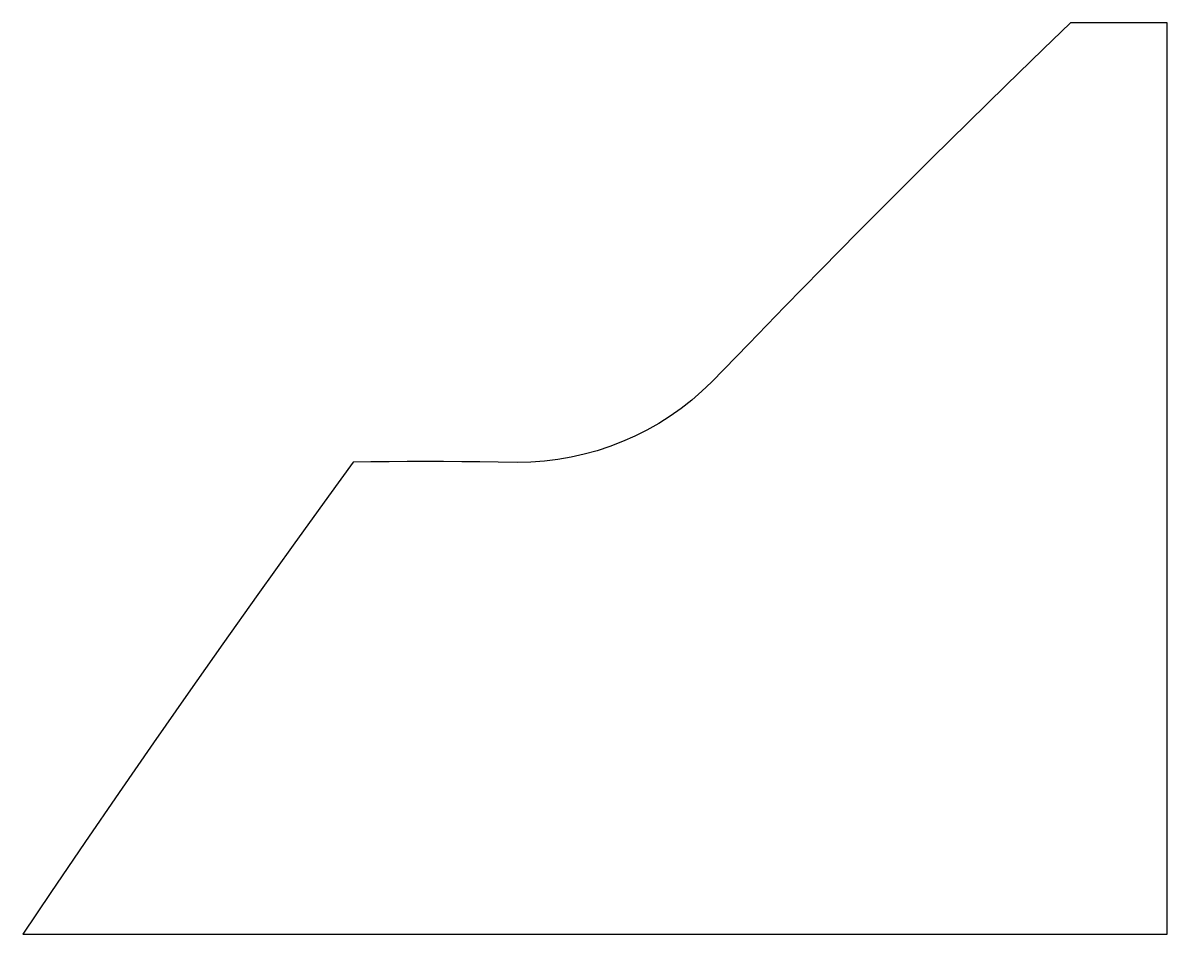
# Model space of a CAD drawing. Header units: metres. Extents: x 14 to 300, y 14 to 242.
import ezdxf

# ---------------------------------------------------------------- set-up
doc = ezdxf.new("R2010")
doc.units = ezdxf.units.M

msp = doc.modelspace()

# ---------------------------------------------------------------- linework, layer by layer
for p, q in [((275.669, 241.684), (268.85, 235.106)), ((299.756, 241.684), (275.669, 241.684)), ((299.756, 14.5), (299.756, 241.684)), ((268.85, 235.106), (259.546, 226.059)), ((259.546, 226.059), (250.274, 216.972)), ((250.274, 216.972), (241.046, 207.853)), ((241.046, 207.853), (231.85, 198.694)), ((231.85, 198.694), (222.693, 189.5)), ((222.693, 189.5), (213.569, 180.266)), ((213.569, 180.266), (204.487, 171.001)), ((204.487, 171.001), (195.438, 161.695)), ((195.438, 161.695), (186.193, 152.11)), ((186.193, 152.11), (183.792, 149.825)), ((183.792, 149.825), (181.246, 147.628)), ((178.595, 145.56), (175.846, 143.624)), ((181.246, 147.628), (178.595, 145.56)), ((175.846, 143.624), (173.005, 141.825)), ((170.08, 140.167), (167.076, 138.656)), ((173.005, 141.825), (170.08, 140.167)), ((164.002, 137.293), (160.865, 136.083)), ((167.076, 138.656), (164.002, 137.293)), ((154.432, 134.132), (151.152, 133.395)), ((157.673, 135.028), (154.432, 134.132)), ((160.865, 136.083), (157.673, 135.028)), ((96.8378, 132.168), (90.6773, 123.699)), ((101.284, 132.231), (96.8378, 132.168)), ((105.806, 132.276), (101.284, 132.231)), ((110.336, 132.303), (105.806, 132.276)), ((114.862, 132.312), (110.336, 132.303)), ((119.388, 132.303), (114.862, 132.312)), ((123.918, 132.276), (119.388, 132.303)), ((128.441, 132.231), (123.918, 132.276)), ((132.971, 132.167), (128.441, 132.231)), ((137.834, 132.08), (132.971, 132.167)), ((141.148, 132.161), (137.834, 132.08)), ((144.502, 132.408), (141.148, 132.161)), ((147.839, 132.82), (144.502, 132.408)), ((151.152, 133.395), (147.839, 132.82)), ((90.6773, 123.699), (81.8533, 111.465)), ((81.8533, 111.465), (73.0762, 99.1931)), ((73.0762, 99.1931), (64.3518, 86.8912)), ((64.3518, 86.8912), (55.6754, 74.5527)), ((55.6754, 74.5527), (47.0494, 62.1807)), ((47.0494, 62.1807), (38.4731, 49.7748)), ((38.4731, 49.7748), (29.9421, 37.3282)), ((29.9421, 37.3282), (21.4665, 24.8558)), ((21.4665, 24.8558), (14.5, 14.5154)), ((14.5, 14.5154), (14.5, 14.5)), ((14.5, 14.5), (299.756, 14.5))]:
    msp.add_line(p, q)

doc.saveas('drawing.dxf')
